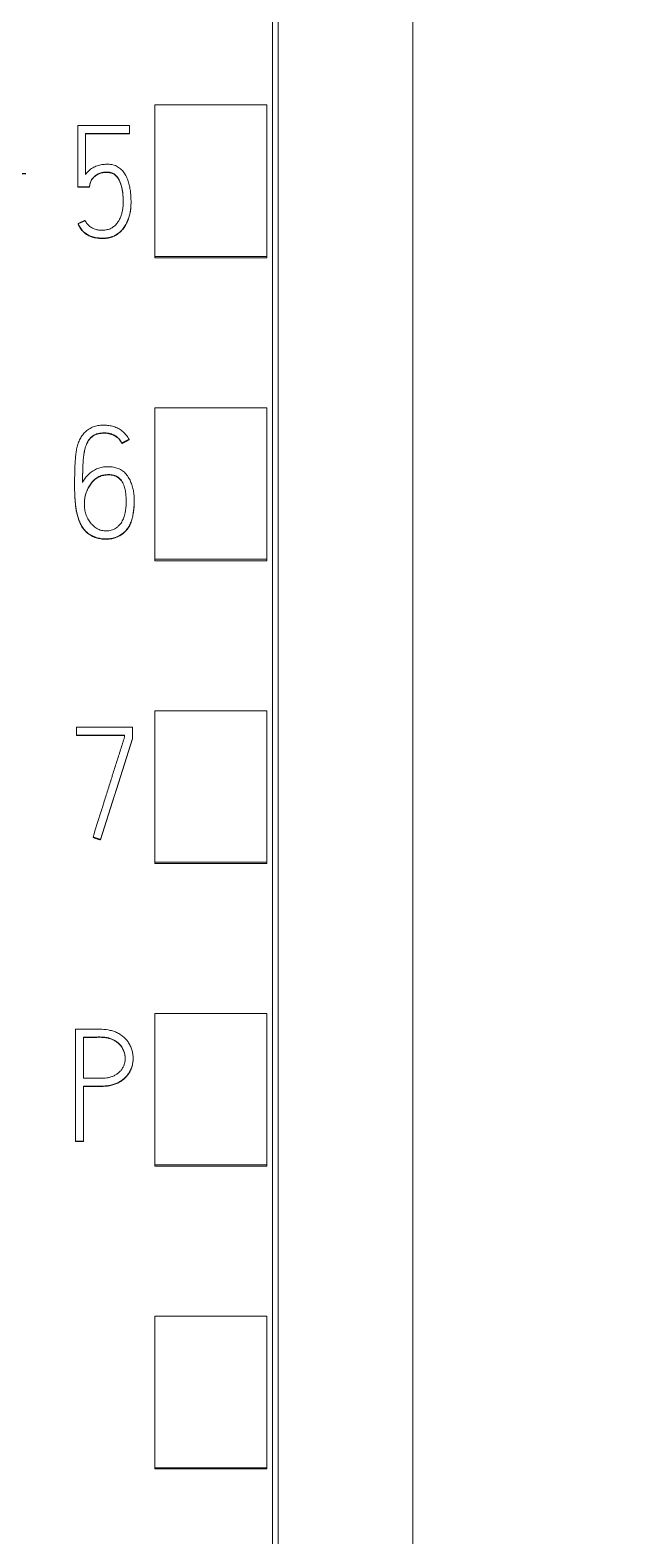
# Model space of a CAD drawing. Header units: millimetres. Extents: x 1359 to 3577, y 1333 to 3557.
# Drawn here: x 2801.45 to 2811.97, y 3261.64 to 3288.5 of the extents above; entities that cross this region are included whole.
import ezdxf

# ---------------------------------------------------------------- set-up
doc = ezdxf.new("R2010")
doc.units = ezdxf.units.MM
doc.set_wipeout_variables(frame=1)
doc.layers.add('! NO PLOT !', color=7, linetype='Continuous', true_color=0xff75dd, plot=False)
doc.layers.add('000-PI-Oprema', color=30, linetype='Continuous', lineweight=5)
doc.layers.add('002-PI-Kabelska kanalica', color=150, linetype='Continuous')

# ---------------------------------------------------------------- blocks, each defined once
blk = doc.blocks.new('S7-1500 DQ HF - 6ES7522-1BL01-0AB0')
blk.add_wipeout([(0, 147), (34.8, 147), (34.8, 0), (0, 0)])
at = {"layer": '000-PI-Oprema', "color": 0, "linetype": 'ByBlock', "lineweight": 0}
for p, q in [((4.4, 132.4), (4.4, 23.585)), ((2.3, 101.375), (2.3, 104.078)), ((4.3, 104.078), (2.3, 104.078)), ((4.3, 101.375), (4.3, 104.078)), ((0.924, 103.71), (0.924, 102.615)), ((1.848, 103.71), (0.924, 103.71)), ((1.848, 103.571), (1.848, 103.71)), ((1.063, 102.836), (1.063, 103.571)), ((1.063, 103.571), (1.848, 103.571)), ((1.848, 103.565), (1.063, 103.565)), ((1.848, 103.571), (1.848, 103.565)), ((0.924, 102.615), (0.924, 102.609)), ((0.924, 102.615), (1.135, 102.615)), ((1.135, 102.609), (0.924, 102.609)), ((1.135, 102.615), (1.135, 102.609)), ((1.876, 102.351), (1.876, 102.357)), ((0.93, 101.96), (0.93, 101.954)), ((2.3, 101.349), (2.3, 101.375)), ((4.3, 101.375), (2.3, 101.375)), ((4.3, 101.349), (2.3, 101.349)), ((4.3, 101.349), (4.3, 101.375)), ((2.3, 95.974), (2.3, 98.676)), ((4.3, 98.676), (2.3, 98.676)), ((4.3, 95.974), (4.3, 98.676)), ((1.713, 98.046), (1.713, 98.04)), ((1.841, 98.113), (1.841, 98.107)), ((0.87, 97.309), (0.87, 97.302)), ((1.933, 97.01), (1.933, 97.016)), ((4.3, 95.974), (2.3, 95.974)), ((2.3, 95.949), (2.3, 95.974)), ((4.3, 95.949), (2.3, 95.949)), ((4.3, 95.949), (4.3, 95.974)), ((2.3, 90.572), (2.3, 93.274)), ((4.3, 93.274), (2.3, 93.274)), ((4.3, 90.572), (4.3, 93.274)), ((0.901, 92.839), (0.901, 92.98)), ((0.901, 92.98), (1.899, 92.98)), ((1.899, 92.98), (1.899, 92.779)), ((1.761, 92.839), (0.901, 92.839)), ((0.901, 92.839), (0.901, 92.833)), ((0.901, 92.833), (1.761, 92.833)), ((1.761, 92.801), (1.761, 92.839)), ((1.899, 92.779), (1.899, 92.772)), ((1.198, 91.019), (1.198, 91.013)), ((1.331, 90.975), (1.331, 90.969)), ((4.3, 90.572), (2.3, 90.572)), ((2.3, 90.549), (2.3, 90.572)), ((4.3, 90.549), (2.3, 90.549)), ((4.3, 90.549), (4.3, 90.572)), ((2.3, 85.17), (2.3, 87.872)), ((4.3, 87.872), (2.3, 87.872)), ((4.3, 85.17), (4.3, 87.872)), ((0.887, 87.592), (0.887, 85.597)), ((1.028, 86.718), (1.028, 87.451)), ((1.913, 87.066), (1.913, 87.072)), ((1.028, 85.597), (1.028, 86.577)), ((0.887, 85.597), (0.887, 85.591)), ((0.887, 85.597), (1.028, 85.597)), ((1.028, 85.591), (0.887, 85.591)), ((1.028, 85.597), (1.028, 85.591)), ((4.3, 85.17), (2.3, 85.17)), ((2.3, 85.149), (2.3, 85.17)), ((4.3, 85.149), (2.3, 85.149)), ((4.3, 85.149), (4.3, 85.17)), ((2.3, 79.769), (2.3, 82.471)), ((4.3, 82.471), (2.3, 82.471)), ((4.3, 79.769), (4.3, 82.471)), ((4.3, 79.769), (2.3, 79.769)), ((2.3, 79.75), (2.3, 79.769)), ((4.3, 79.75), (2.3, 79.75)), ((4.3, 79.75), (4.3, 79.769))]:
    blk.add_line(p, q, dxfattribs=at)
at = {"layer": '000-PI-Oprema', "color": 7, "linetype": 'Continuous', "lineweight": 13}
for centre, major_axis, ratio, start_param, end_param in [((-3.089, 15.101), (313.738, 999.409), 0.017713, 1.498557, 1.500366), ((-3.018, 16.231), (311.41, 991.927), 0.017584, 1.499077, 1.5009)]:
    blk.add_ellipse(centre, major_axis=major_axis, ratio=ratio, start_param=start_param, end_param=end_param, dxfattribs=at)
at = {"layer": '000-PI-Oprema', "color": 0, "linetype": 'ByBlock', "lineweight": 0}
for points, knots in [([(4.5, 132.586), (4.5, 129.542), (4.5, 119.972), (4.5, 105.802), (4.5, 91.235), (4.5, 77.025), (4.5, 62.731), (4.5, 47.245), (4.5, 34.605), (4.5, 26.64), (4.5, 23.299)], [0, 0, 0, 0, 0.083934, 0.263736, 0.389889, 0.484142, 0.653794, 0.78188, 0.908517, 1, 1, 1, 1]), ([(6.9, 129.52), (6.9, 127.497), (6.9, 118.948), (6.9, 105.802), (6.9, 91.235), (6.9, 77.025), (6.9, 62.731), (6.9, 47.245), (6.9, 34.486), (6.9, 25.605), (6.9, 21.348), (6.9, 20.55)], [0, 0, 0, 0, 0.055935, 0.236292, 0.362833, 0.457376, 0.627551, 0.756032, 0.883059, 0.978086, 1, 1, 1, 1]), ([(0.93, 101.96), (0.942, 101.933), (0.956, 101.908), (0.98, 101.872), (0.988, 101.861), (1.007, 101.838), (1.018, 101.828), (1.039, 101.808), (1.05, 101.799), (1.074, 101.782), (1.085, 101.774), (1.11, 101.759), (1.123, 101.752), (1.15, 101.74), (1.163, 101.735), (1.191, 101.725), (1.205, 101.721), (1.233, 101.714), (1.248, 101.712), (1.277, 101.708), (1.291, 101.707), (1.313, 101.705), (1.32, 101.705), (1.335, 101.704), (1.342, 101.704), (1.364, 101.703), (1.379, 101.703), (1.408, 101.703), (1.423, 101.704), (1.452, 101.708), (1.466, 101.71), (1.495, 101.716), (1.51, 101.72), (1.551, 101.734), (1.578, 101.745), (1.617, 101.767), (1.629, 101.775), (1.653, 101.792), (1.664, 101.801), (1.686, 101.821), (1.697, 101.831), (1.717, 101.852), (1.727, 101.864), (1.753, 101.899), (1.769, 101.923), (1.79, 101.961), (1.797, 101.974), (1.809, 102.001), (1.815, 102.014), (1.831, 102.055), (1.84, 102.083), (1.855, 102.139), (1.861, 102.168), (1.867, 102.211), (1.869, 102.225), (1.872, 102.254), (1.873, 102.269), (1.876, 102.313), (1.876, 102.342), (1.875, 102.4), (1.873, 102.458), (1.868, 102.516), (1.86, 102.574), (1.855, 102.602), (1.846, 102.645), (1.842, 102.66), (1.835, 102.688), (1.83, 102.702), (1.817, 102.744), (1.806, 102.771), (1.786, 102.811), (1.779, 102.824), (1.765, 102.849), (1.757, 102.861), (1.731, 102.896), (1.712, 102.918), (1.667, 102.957), (1.643, 102.974), (1.603, 102.993), (1.589, 102.999), (1.561, 103.008), (1.547, 103.012), (1.518, 103.017), (1.503, 103.019), (1.474, 103.021), (1.459, 103.021), (1.429, 103.021), (1.415, 103.02), (1.386, 103.018), (1.371, 103.016), (1.342, 103.012), (1.328, 103.009), (1.299, 103.002), (1.285, 102.998), (1.257, 102.988), (1.243, 102.982), (1.217, 102.97), (1.204, 102.963), (1.179, 102.948), (1.166, 102.939), (1.143, 102.922), (1.132, 102.912), (1.11, 102.892), (1.1, 102.882), (1.081, 102.86), (1.071, 102.848), (1.063, 102.836)], [0, 0, 0, 0, 0.03125, 0.03125, 0.046875, 0.046875, 0.0625, 0.0625, 0.078125, 0.078125, 0.09375, 0.09375, 0.109375, 0.109375, 0.125, 0.125, 0.140625, 0.140625, 0.15625, 0.15625, 0.171875, 0.171875, 0.179688, 0.179688, 0.1875, 0.1875, 0.203125, 0.203125, 0.21875, 0.21875, 0.234375, 0.234375, 0.25, 0.25, 0.28125, 0.28125, 0.296875, 0.296875, 0.3125, 0.3125, 0.328125, 0.328125, 0.34375, 0.34375, 0.375, 0.375, 0.390625, 0.390625, 0.40625, 0.40625, 0.4375, 0.4375, 0.46875, 0.46875, 0.484375, 0.484375, 0.5, 0.5, 0.53125, 0.53125, 0.5625, 0.59375, 0.59375, 0.625, 0.625, 0.640625, 0.640625, 0.65625, 0.65625, 0.6875, 0.6875, 0.703125, 0.703125, 0.71875, 0.71875, 0.75, 0.75, 0.78125, 0.78125, 0.796875, 0.796875, 0.8125, 0.8125, 0.828125, 0.828125, 0.84375, 0.84375, 0.859375, 0.859375, 0.875, 0.875, 0.890625, 0.890625, 0.90625, 0.90625, 0.921875, 0.921875, 0.9375, 0.9375, 0.953125, 0.953125, 0.96875, 0.96875, 0.984375, 0.984375, 1, 1, 1, 1]), ([(1.135, 102.615), (1.136, 102.638), (1.139, 102.661), (1.148, 102.694), (1.152, 102.705), (1.161, 102.726), (1.166, 102.737), (1.178, 102.756), (1.185, 102.765), (1.2, 102.783), (1.208, 102.791), (1.225, 102.807), (1.234, 102.814), (1.253, 102.828), (1.263, 102.834), (1.283, 102.845), (1.293, 102.85), (1.314, 102.859), (1.325, 102.863), (1.359, 102.873), (1.381, 102.877), (1.416, 102.88), (1.428, 102.881), (1.451, 102.88), (1.462, 102.88), (1.485, 102.878), (1.497, 102.876), (1.514, 102.872), (1.519, 102.871), (1.53, 102.868), (1.536, 102.866), (1.552, 102.86), (1.563, 102.855), (1.582, 102.843), (1.592, 102.836), (1.609, 102.821), (1.617, 102.812), (1.632, 102.794), (1.638, 102.785), (1.657, 102.755), (1.667, 102.735), (1.685, 102.692), (1.693, 102.67), (1.712, 102.604), (1.721, 102.56), (1.73, 102.492), (1.732, 102.469), (1.735, 102.423), (1.736, 102.4), (1.737, 102.331), (1.735, 102.286), (1.726, 102.218), (1.723, 102.195), (1.715, 102.162), (1.712, 102.15), (1.706, 102.128), (1.703, 102.117), (1.692, 102.084), (1.683, 102.063), (1.667, 102.032), (1.662, 102.022), (1.65, 102.002), (1.644, 101.992), (1.623, 101.964), (1.609, 101.946), (1.584, 101.922), (1.575, 101.915), (1.557, 101.9), (1.547, 101.893), (1.528, 101.881), (1.517, 101.876), (1.496, 101.866), (1.486, 101.862), (1.452, 101.852), (1.429, 101.848), (1.395, 101.845), (1.383, 101.844), (1.36, 101.843), (1.348, 101.843), (1.313, 101.845), (1.29, 101.847), (1.257, 101.854), (1.245, 101.857), (1.223, 101.864), (1.212, 101.868), (1.18, 101.883), (1.161, 101.895), (1.133, 101.916), (1.124, 101.924), (1.108, 101.94), (1.092, 101.958), (1.08, 101.977), (1.068, 101.997), (1.062, 102.007), (1.057, 102.018)], [0, 0, 0, 0, 0.03125, 0.03125, 0.046875, 0.046875, 0.0625, 0.0625, 0.078125, 0.078125, 0.09375, 0.09375, 0.109375, 0.109375, 0.125, 0.125, 0.140625, 0.140625, 0.15625, 0.15625, 0.1875, 0.1875, 0.203125, 0.203125, 0.21875, 0.21875, 0.234375, 0.234375, 0.242187, 0.242187, 0.25, 0.25, 0.265625, 0.265625, 0.28125, 0.28125, 0.296875, 0.296875, 0.3125, 0.3125, 0.34375, 0.34375, 0.375, 0.375, 0.4375, 0.4375, 0.46875, 0.46875, 0.5, 0.5, 0.5625, 0.5625, 0.59375, 0.59375, 0.609375, 0.609375, 0.625, 0.625, 0.65625, 0.65625, 0.671875, 0.671875, 0.6875, 0.6875, 0.71875, 0.71875, 0.734375, 0.734375, 0.75, 0.75, 0.765625, 0.765625, 0.78125, 0.78125, 0.8125, 0.8125, 0.828125, 0.828125, 0.84375, 0.84375, 0.875, 0.875, 0.890625, 0.890625, 0.90625, 0.90625, 0.9375, 0.9375, 0.953125, 0.953125, 0.96875, 0.984375, 0.984375, 1, 1, 1, 1]), ([(1.736, 102.352), (1.736, 102.358), (1.736, 102.364), (1.736, 102.393), (1.735, 102.416), (1.732, 102.461), (1.73, 102.484), (1.724, 102.529), (1.721, 102.552), (1.712, 102.597), (1.706, 102.62), (1.696, 102.653), (1.692, 102.664), (1.685, 102.685), (1.681, 102.696), (1.667, 102.728), (1.657, 102.749), (1.639, 102.778), (1.632, 102.787), (1.617, 102.805), (1.609, 102.814), (1.592, 102.829), (1.583, 102.836), (1.563, 102.849), (1.553, 102.854), (1.531, 102.862), (1.52, 102.865), (1.497, 102.87), (1.486, 102.871), (1.463, 102.874), (1.451, 102.874), (1.428, 102.874), (1.417, 102.874), (1.393, 102.872), (1.382, 102.871), (1.359, 102.866), (1.337, 102.861), (1.315, 102.853), (1.294, 102.844), (1.283, 102.839), (1.253, 102.822), (1.234, 102.809), (1.209, 102.786), (1.201, 102.777), (1.186, 102.76), (1.179, 102.75), (1.166, 102.731), (1.161, 102.721), (1.152, 102.7), (1.148, 102.689), (1.142, 102.666), (1.14, 102.655), (1.137, 102.632), (1.136, 102.62), (1.135, 102.609)], [0, 0, 0, 0, 0.015899, 0.015899, 0.077406, 0.077406, 0.138912, 0.138912, 0.200418, 0.200418, 0.261925, 0.261925, 0.292678, 0.292678, 0.323431, 0.323431, 0.384937, 0.384937, 0.41569, 0.41569, 0.446443, 0.446443, 0.477197, 0.477197, 0.50795, 0.50795, 0.538703, 0.538703, 0.569456, 0.569456, 0.600209, 0.600209, 0.630962, 0.630962, 0.661715, 0.661715, 0.692469, 0.723222, 0.723222, 0.753975, 0.753975, 0.815481, 0.815481, 0.846234, 0.846234, 0.876987, 0.876987, 0.907741, 0.907741, 0.938494, 0.938494, 0.969247, 0.969247, 1, 1, 1, 1]), ([(1.876, 102.351), (1.876, 102.329), (1.875, 102.308), (1.873, 102.258), (1.871, 102.229), (1.865, 102.186), (1.862, 102.171), (1.857, 102.142), (1.853, 102.128), (1.843, 102.085), (1.834, 102.058), (1.813, 102.003), (1.801, 101.976), (1.774, 101.924), (1.758, 101.899), (1.732, 101.864), (1.723, 101.853), (1.703, 101.831), (1.693, 101.821), (1.66, 101.791), (1.637, 101.773), (1.599, 101.751), (1.586, 101.744), (1.559, 101.732), (1.545, 101.726), (1.504, 101.712), (1.475, 101.705), (1.431, 101.699), (1.417, 101.698), (1.387, 101.696), (1.372, 101.696), (1.343, 101.697), (1.329, 101.698), (1.299, 101.7), (1.285, 101.701), (1.255, 101.704), (1.241, 101.707), (1.212, 101.713), (1.198, 101.717), (1.17, 101.726), (1.156, 101.731), (1.129, 101.743), (1.116, 101.75), (1.09, 101.765), (1.078, 101.773), (1.054, 101.79), (1.042, 101.799), (1.02, 101.819), (1.01, 101.829), (0.991, 101.852), (0.982, 101.863), (0.956, 101.9), (0.942, 101.927), (0.93, 101.954)], [0, 0, 0, 0, 0.044434, 0.044434, 0.104157, 0.104157, 0.134018, 0.134018, 0.16388, 0.16388, 0.223602, 0.223602, 0.283325, 0.283325, 0.343048, 0.343048, 0.37291, 0.37291, 0.402771, 0.402771, 0.462494, 0.462494, 0.492355, 0.492355, 0.522217, 0.522217, 0.58194, 0.58194, 0.611801, 0.611801, 0.641663, 0.641663, 0.671524, 0.671524, 0.701386, 0.701386, 0.731247, 0.731247, 0.761108, 0.761108, 0.79097, 0.79097, 0.820831, 0.820831, 0.850693, 0.850693, 0.880554, 0.880554, 0.910416, 0.910416, 0.940277, 0.940277, 1, 1, 1, 1]), ([(1.841, 98.113), (1.827, 98.138), (1.811, 98.162), (1.784, 98.196), (1.775, 98.207), (1.755, 98.228), (1.745, 98.238), (1.712, 98.267), (1.689, 98.284), (1.652, 98.306), (1.639, 98.313), (1.612, 98.325), (1.599, 98.33), (1.558, 98.344), (1.53, 98.351), (1.488, 98.359), (1.473, 98.361), (1.444, 98.365), (1.43, 98.366), (1.387, 98.368), (1.358, 98.368), (1.315, 98.364), (1.301, 98.362), (1.272, 98.358), (1.258, 98.355), (1.216, 98.343), (1.189, 98.333), (1.15, 98.313), (1.138, 98.306), (1.113, 98.29), (1.101, 98.282), (1.067, 98.255), (1.047, 98.235), (1.018, 98.202), (1.009, 98.19), (0.992, 98.167), (0.985, 98.155), (0.963, 98.117), (0.951, 98.091), (0.93, 98.037), (0.922, 98.009), (0.908, 97.954), (0.903, 97.926), (0.894, 97.869), (0.89, 97.841), (0.881, 97.756), (0.877, 97.698), (0.873, 97.584), (0.872, 97.526), (0.869, 97.354), (0.868, 97.24), (0.874, 97.097), (0.876, 97.068), (0.879, 97.011), (0.882, 96.983), (0.891, 96.897), (0.9, 96.841), (0.917, 96.77), (0.92, 96.756), (0.928, 96.729), (0.933, 96.715), (0.947, 96.674), (0.957, 96.647), (0.975, 96.608), (0.982, 96.595), (0.996, 96.569), (1.003, 96.557), (1.027, 96.52), (1.045, 96.498), (1.075, 96.467), (1.086, 96.457), (1.108, 96.438), (1.12, 96.43), (1.156, 96.406), (1.182, 96.392), (1.222, 96.375), (1.236, 96.37), (1.264, 96.361), (1.278, 96.357), (1.32, 96.347), (1.348, 96.342), (1.391, 96.338), (1.406, 96.337), (1.435, 96.337), (1.45, 96.337), (1.493, 96.34), (1.521, 96.345), (1.563, 96.355), (1.577, 96.359), (1.605, 96.369), (1.619, 96.374), (1.658, 96.392), (1.684, 96.406), (1.719, 96.43), (1.731, 96.439), (1.754, 96.457), (1.764, 96.467), (1.795, 96.498), (1.813, 96.52), (1.837, 96.557), (1.844, 96.569), (1.857, 96.595), (1.863, 96.609), (1.88, 96.649), (1.889, 96.676), (1.9, 96.718), (1.903, 96.732), (1.909, 96.76), (1.911, 96.775), (1.918, 96.818), (1.922, 96.846), (1.931, 96.932), (1.934, 96.989), (1.932, 97.075), (1.93, 97.104), (1.923, 97.161), (1.919, 97.19), (1.906, 97.247), (1.899, 97.275), (1.881, 97.331), (1.87, 97.358), (1.845, 97.411), (1.831, 97.436), (1.798, 97.484), (1.779, 97.506), (1.747, 97.536), (1.735, 97.545), (1.711, 97.562), (1.699, 97.57), (1.673, 97.583), (1.66, 97.589), (1.632, 97.6), (1.618, 97.604), (1.576, 97.616), (1.547, 97.621), (1.503, 97.625), (1.488, 97.626), (1.459, 97.626), (1.444, 97.626), (1.401, 97.624), (1.372, 97.62), (1.329, 97.61), (1.314, 97.606), (1.287, 97.597), (1.273, 97.591), (1.234, 97.573), (1.208, 97.559), (1.172, 97.534), (1.16, 97.525), (1.137, 97.507), (1.127, 97.497), (1.095, 97.467), (1.076, 97.445), (1.041, 97.398), (1.025, 97.373), (1.012, 97.347)], [0, 0, 0, 0, 0.015625, 0.015625, 0.023437, 0.023437, 0.03125, 0.03125, 0.046875, 0.046875, 0.054687, 0.054687, 0.0625, 0.0625, 0.078125, 0.078125, 0.085937, 0.085937, 0.09375, 0.09375, 0.109375, 0.109375, 0.117187, 0.117187, 0.125, 0.125, 0.140625, 0.140625, 0.148437, 0.148437, 0.15625, 0.15625, 0.171875, 0.171875, 0.179687, 0.179687, 0.1875, 0.1875, 0.203125, 0.203125, 0.21875, 0.21875, 0.234375, 0.234375, 0.25, 0.25, 0.28125, 0.28125, 0.3125, 0.3125, 0.375, 0.375, 0.390625, 0.390625, 0.40625, 0.40625, 0.4375, 0.4375, 0.445313, 0.445313, 0.453125, 0.453125, 0.46875, 0.46875, 0.476563, 0.476563, 0.484375, 0.484375, 0.5, 0.5, 0.507813, 0.507813, 0.515625, 0.515625, 0.53125, 0.53125, 0.539063, 0.539063, 0.546875, 0.546875, 0.5625, 0.5625, 0.570313, 0.570313, 0.578125, 0.578125, 0.59375, 0.59375, 0.601563, 0.601563, 0.609375, 0.609375, 0.625, 0.625, 0.632813, 0.632813, 0.640625, 0.640625, 0.65625, 0.65625, 0.664063, 0.664063, 0.671875, 0.671875, 0.6875, 0.6875, 0.695313, 0.695313, 0.703125, 0.703125, 0.71875, 0.71875, 0.75, 0.75, 0.765625, 0.765625, 0.78125, 0.78125, 0.796875, 0.796875, 0.8125, 0.8125, 0.828125, 0.828125, 0.84375, 0.84375, 0.851563, 0.851563, 0.859375, 0.859375, 0.867188, 0.867188, 0.875, 0.875, 0.890625, 0.890625, 0.898438, 0.898438, 0.90625, 0.90625, 0.921875, 0.921875, 0.929688, 0.929688, 0.9375, 0.9375, 0.953125, 0.953125, 0.960938, 0.960938, 0.96875, 0.96875, 0.984375, 0.984375, 1, 1, 1, 1]), ([(1.012, 97.347), (1.012, 97.408), (1.012, 97.469), (1.014, 97.56), (1.015, 97.59), (1.018, 97.651), (1.019, 97.681), (1.023, 97.742), (1.025, 97.772), (1.032, 97.833), (1.037, 97.863), (1.045, 97.908), (1.049, 97.923), (1.056, 97.952), (1.06, 97.967), (1.075, 98.012), (1.086, 98.04), (1.104, 98.074), (1.108, 98.081), (1.116, 98.094), (1.121, 98.1), (1.134, 98.119), (1.144, 98.131), (1.16, 98.148), (1.166, 98.153), (1.177, 98.164), (1.184, 98.168), (1.203, 98.182), (1.216, 98.19), (1.237, 98.2), (1.244, 98.203), (1.258, 98.209), (1.266, 98.211), (1.288, 98.218), (1.303, 98.221), (1.334, 98.226), (1.349, 98.227), (1.38, 98.229), (1.396, 98.229), (1.427, 98.228), (1.442, 98.227), (1.473, 98.223), (1.495, 98.218), (1.517, 98.212), (1.532, 98.207), (1.54, 98.204), (1.561, 98.195), (1.575, 98.188), (1.602, 98.173), (1.615, 98.164), (1.633, 98.15), (1.639, 98.144), (1.65, 98.134), (1.656, 98.128), (1.672, 98.111), (1.681, 98.099), (1.699, 98.074), (1.707, 98.06), (1.713, 98.046)], [0, 0, 0, 0, 0.125, 0.125, 0.1875, 0.1875, 0.25, 0.25, 0.3125, 0.3125, 0.375, 0.375, 0.40625, 0.40625, 0.4375, 0.4375, 0.5, 0.5, 0.515625, 0.515625, 0.53125, 0.53125, 0.5625, 0.5625, 0.578125, 0.578125, 0.59375, 0.59375, 0.625, 0.625, 0.640625, 0.640625, 0.65625, 0.65625, 0.6875, 0.6875, 0.71875, 0.71875, 0.75, 0.75, 0.78125, 0.78125, 0.8125, 0.828125, 0.828125, 0.84375, 0.84375, 0.875, 0.875, 0.90625, 0.90625, 0.921875, 0.921875, 0.9375, 0.9375, 0.96875, 0.96875, 1, 1, 1, 1]), ([(1.713, 98.04), (1.7, 98.068), (1.682, 98.093), (1.656, 98.122), (1.651, 98.127), (1.639, 98.138), (1.634, 98.143), (1.615, 98.157), (1.603, 98.166), (1.576, 98.181), (1.562, 98.188), (1.534, 98.2), (1.519, 98.205), (1.489, 98.213), (1.474, 98.216), (1.443, 98.221), (1.428, 98.222), (1.382, 98.223), (1.351, 98.222), (1.306, 98.215), (1.29, 98.212), (1.261, 98.203), (1.246, 98.198), (1.218, 98.185), (1.205, 98.177), (1.179, 98.159), (1.168, 98.149), (1.146, 98.127), (1.136, 98.116), (1.118, 98.091), (1.11, 98.078), (1.095, 98.051), (1.088, 98.037), (1.076, 98.009), (1.071, 97.994), (1.057, 97.95), (1.049, 97.921), (1.037, 97.861), (1.033, 97.831), (1.025, 97.77), (1.023, 97.739), (1.019, 97.678), (1.018, 97.647), (1.015, 97.586), (1.015, 97.555), (1.012, 97.463), (1.012, 97.402), (1.012, 97.341)], [0, 0, 0, 0, 0.0625, 0.0625, 0.078125, 0.078125, 0.09375, 0.09375, 0.125, 0.125, 0.15625, 0.15625, 0.1875, 0.1875, 0.21875, 0.21875, 0.25, 0.25, 0.3125, 0.3125, 0.34375, 0.34375, 0.375, 0.375, 0.40625, 0.40625, 0.4375, 0.4375, 0.46875, 0.46875, 0.5, 0.5, 0.53125, 0.53125, 0.5625, 0.5625, 0.625, 0.625, 0.6875, 0.6875, 0.75, 0.75, 0.8125, 0.8125, 0.875, 0.875, 1, 1, 1, 1]), ([(1.933, 97.01), (1.933, 96.964), (1.93, 96.918), (1.923, 96.844), (1.919, 96.815), (1.912, 96.772), (1.909, 96.758), (1.904, 96.73), (1.9, 96.716), (1.89, 96.673), (1.881, 96.646), (1.865, 96.605), (1.859, 96.592), (1.846, 96.566), (1.838, 96.553), (1.815, 96.517), (1.797, 96.494), (1.767, 96.463), (1.756, 96.454), (1.734, 96.435), (1.722, 96.426), (1.686, 96.401), (1.661, 96.387), (1.621, 96.369), (1.608, 96.363), (1.58, 96.354), (1.566, 96.35), (1.524, 96.339), (1.496, 96.335), (1.452, 96.331), (1.437, 96.331), (1.408, 96.331), (1.394, 96.332), (1.35, 96.336), (1.322, 96.34), (1.279, 96.351), (1.265, 96.355), (1.238, 96.363), (1.224, 96.368), (1.184, 96.385), (1.159, 96.398), (1.128, 96.418), (1.122, 96.422), (1.111, 96.431), (1.105, 96.435), (1.088, 96.449), (1.077, 96.459), (1.047, 96.49), (1.029, 96.512), (1.005, 96.548), (0.997, 96.561), (0.983, 96.586), (0.976, 96.599), (0.958, 96.638), (0.948, 96.665), (0.929, 96.719), (0.921, 96.747), (0.907, 96.804), (0.901, 96.832), (0.892, 96.889), (0.884, 96.946), (0.88, 97.003), (0.876, 97.06), (0.874, 97.089), (0.87, 97.179), (0.87, 97.241), (0.87, 97.302)], [0, 0, 0, 0, 0.061961, 0.061961, 0.100808, 0.100808, 0.120232, 0.120232, 0.139655, 0.139655, 0.178502, 0.178502, 0.197926, 0.197926, 0.217349, 0.217349, 0.256196, 0.256196, 0.27562, 0.27562, 0.295043, 0.295043, 0.33389, 0.33389, 0.353314, 0.353314, 0.372737, 0.372737, 0.411584, 0.411584, 0.431008, 0.431008, 0.450431, 0.450431, 0.489278, 0.489278, 0.508702, 0.508702, 0.528125, 0.528125, 0.566972, 0.566972, 0.576684, 0.576684, 0.586396, 0.586396, 0.605819, 0.605819, 0.644666, 0.644666, 0.66409, 0.66409, 0.683513, 0.683513, 0.72236, 0.72236, 0.761207, 0.761207, 0.800054, 0.800054, 0.838901, 0.877748, 0.877748, 0.916595, 0.916595, 1, 1, 1, 1]), ([(1.285, 97.441), (1.31, 97.455), (1.338, 97.466), (1.38, 97.476), (1.395, 97.479), (1.424, 97.483), (1.454, 97.485), (1.483, 97.485), (1.512, 97.483), (1.527, 97.482), (1.556, 97.477), (1.57, 97.473), (1.598, 97.464), (1.612, 97.458), (1.638, 97.444), (1.65, 97.436), (1.672, 97.416), (1.682, 97.406), (1.701, 97.383), (1.709, 97.371), (1.724, 97.346), (1.731, 97.332), (1.749, 97.292), (1.758, 97.265), (1.769, 97.222), (1.772, 97.208), (1.777, 97.179), (1.779, 97.165), (1.784, 97.121), (1.786, 97.092), (1.788, 97.034), (1.789, 97.005), (1.787, 96.918), (1.782, 96.861), (1.764, 96.774), (1.757, 96.746), (1.742, 96.704), (1.736, 96.691), (1.724, 96.664), (1.717, 96.651), (1.694, 96.614), (1.675, 96.591), (1.649, 96.566), (1.644, 96.561), (1.632, 96.551), (1.627, 96.547), (1.609, 96.533), (1.597, 96.526), (1.571, 96.511), (1.558, 96.505), (1.53, 96.495), (1.502, 96.486), (1.473, 96.482), (1.444, 96.479), (1.429, 96.479), (1.399, 96.48), (1.385, 96.482), (1.356, 96.488), (1.342, 96.491), (1.3, 96.506), (1.274, 96.519), (1.237, 96.544), (1.225, 96.553), (1.203, 96.572), (1.182, 96.592), (1.162, 96.614), (1.144, 96.637), (1.135, 96.649), (1.111, 96.685), (1.097, 96.711), (1.08, 96.752), (1.075, 96.765), (1.066, 96.793), (1.062, 96.807), (1.052, 96.85), (1.048, 96.879), (1.044, 96.922), (1.044, 96.937), (1.043, 96.966), (1.043, 96.981), (1.046, 97.025), (1.049, 97.054), (1.06, 97.111), (1.067, 97.139), (1.082, 97.18), (1.087, 97.194), (1.098, 97.221), (1.105, 97.234), (1.125, 97.273), (1.14, 97.298), (1.165, 97.333), (1.174, 97.344), (1.194, 97.367), (1.204, 97.378), (1.236, 97.408), (1.259, 97.426), (1.285, 97.441)], [0, 0, 0, 0, 0.03125, 0.03125, 0.046875, 0.046875, 0.0625, 0.078125, 0.078125, 0.09375, 0.09375, 0.109375, 0.109375, 0.125, 0.125, 0.140625, 0.140625, 0.15625, 0.15625, 0.171875, 0.171875, 0.1875, 0.1875, 0.21875, 0.21875, 0.234375, 0.234375, 0.25, 0.25, 0.28125, 0.28125, 0.3125, 0.3125, 0.375, 0.375, 0.40625, 0.40625, 0.421875, 0.421875, 0.4375, 0.4375, 0.46875, 0.46875, 0.476563, 0.476563, 0.484375, 0.484375, 0.5, 0.5, 0.515625, 0.515625, 0.53125, 0.546875, 0.546875, 0.5625, 0.5625, 0.578125, 0.578125, 0.59375, 0.59375, 0.625, 0.625, 0.640625, 0.640625, 0.65625, 0.671875, 0.671875, 0.6875, 0.6875, 0.71875, 0.71875, 0.734375, 0.734375, 0.75, 0.75, 0.78125, 0.78125, 0.796875, 0.796875, 0.8125, 0.8125, 0.84375, 0.84375, 0.875, 0.875, 0.890625, 0.890625, 0.90625, 0.90625, 0.9375, 0.9375, 0.953125, 0.953125, 0.96875, 0.96875, 1, 1, 1, 1]), ([(1.285, 97.434), (1.259, 97.42), (1.236, 97.402), (1.204, 97.372), (1.194, 97.361), (1.175, 97.339), (1.166, 97.327), (1.14, 97.292), (1.125, 97.267), (1.105, 97.228), (1.098, 97.215), (1.087, 97.188), (1.082, 97.174), (1.067, 97.133), (1.06, 97.104), (1.052, 97.062), (1.05, 97.047), (1.046, 97.018), (1.045, 97.004), (1.044, 96.978), (1.043, 96.968), (1.043, 96.957)], [0, 0, 0, 0, 0.157122, 0.157122, 0.235682, 0.235682, 0.314243, 0.314243, 0.471365, 0.471365, 0.549925, 0.549925, 0.628486, 0.628486, 0.785608, 0.785608, 0.864168, 0.864168, 0.942729, 0.942729, 1, 1, 1, 1]), ([(1.705, 97.369), (1.701, 97.376), (1.696, 97.383), (1.681, 97.401), (1.671, 97.411), (1.654, 97.425), (1.648, 97.43), (1.636, 97.438), (1.63, 97.442), (1.611, 97.453), (1.597, 97.458), (1.569, 97.467), (1.555, 97.471), (1.526, 97.476), (1.512, 97.477), (1.483, 97.479), (1.468, 97.479), (1.424, 97.477), (1.395, 97.474), (1.352, 97.463), (1.338, 97.459), (1.318, 97.451), (1.311, 97.448), (1.298, 97.441), (1.291, 97.438), (1.285, 97.434)], [0, 0, 0, 0, 0.053747, 0.053747, 0.148372, 0.148372, 0.195685, 0.195685, 0.242998, 0.242998, 0.337623, 0.337623, 0.432248, 0.432248, 0.526874, 0.526874, 0.621499, 0.621499, 0.810749, 0.810749, 0.905375, 0.905375, 0.952687, 0.952687, 1, 1, 1, 1]), ([(1.198, 91.019), (1.244, 91.168), (1.291, 91.316), (1.361, 91.539), (1.385, 91.613), (1.431, 91.762), (1.454, 91.836), (1.489, 91.948), (1.501, 91.985), (1.525, 92.059), (1.536, 92.096), (1.571, 92.207), (1.595, 92.282), (1.642, 92.43), (1.665, 92.504), (1.7, 92.616), (1.712, 92.653), (1.73, 92.708), (1.736, 92.727), (1.745, 92.755), (1.748, 92.764), (1.754, 92.782), (1.757, 92.792), (1.761, 92.801)], [0, 0, 0, 0, 0.25, 0.25, 0.375, 0.375, 0.5, 0.5, 0.5625, 0.5625, 0.625, 0.625, 0.75, 0.75, 0.875, 0.875, 0.9375, 0.9375, 0.96875, 0.96875, 0.984375, 0.984375, 1, 1, 1, 1]), ([(1.028, 86.577), (1.08, 86.577), (1.132, 86.577), (1.235, 86.576), (1.287, 86.575), (1.364, 86.577), (1.39, 86.578), (1.428, 86.582), (1.441, 86.583), (1.467, 86.586), (1.48, 86.588), (1.518, 86.595), (1.543, 86.601), (1.592, 86.617), (1.616, 86.627), (1.651, 86.644), (1.663, 86.65), (1.685, 86.663), (1.696, 86.67), (1.728, 86.692), (1.748, 86.709), (1.776, 86.735), (1.785, 86.745), (1.802, 86.764), (1.811, 86.774), (1.834, 86.804), (1.848, 86.826), (1.865, 86.86), (1.871, 86.872), (1.881, 86.896), (1.886, 86.908), (1.898, 86.945), (1.903, 86.97), (1.909, 87.008), (1.911, 87.021), (1.913, 87.047), (1.913, 87.06), (1.913, 87.099), (1.911, 87.125), (1.905, 87.163), (1.903, 87.175), (1.897, 87.201), (1.894, 87.213), (1.882, 87.25), (1.873, 87.274), (1.856, 87.309), (1.85, 87.32), (1.837, 87.343), (1.83, 87.354), (1.808, 87.386), (1.791, 87.406), (1.756, 87.443), (1.736, 87.46), (1.706, 87.484), (1.695, 87.491), (1.673, 87.506), (1.662, 87.512), (1.628, 87.531), (1.605, 87.541), (1.568, 87.555), (1.556, 87.559), (1.531, 87.566), (1.518, 87.569), (1.455, 87.583), (1.404, 87.589), (1.327, 87.593), (1.301, 87.594), (1.249, 87.594), (1.198, 87.594), (1.146, 87.593), (1.094, 87.592), (1.016, 87.592), (0.939, 87.592), (0.887, 87.592)], [0, 0, 0, 0, 0.0625, 0.0625, 0.125, 0.125, 0.15625, 0.15625, 0.171875, 0.171875, 0.1875, 0.1875, 0.21875, 0.21875, 0.25, 0.25, 0.265625, 0.265625, 0.28125, 0.28125, 0.3125, 0.3125, 0.328125, 0.328125, 0.34375, 0.34375, 0.375, 0.375, 0.390625, 0.390625, 0.40625, 0.40625, 0.4375, 0.4375, 0.453125, 0.453125, 0.46875, 0.46875, 0.5, 0.5, 0.515625, 0.515625, 0.53125, 0.53125, 0.5625, 0.5625, 0.578125, 0.578125, 0.59375, 0.59375, 0.625, 0.625, 0.65625, 0.65625, 0.671875, 0.671875, 0.6875, 0.6875, 0.71875, 0.71875, 0.734375, 0.734375, 0.75, 0.75, 0.8125, 0.8125, 0.84375, 0.84375, 0.875, 0.90625, 0.90625, 0.9375, 1, 1, 1, 1]), ([(1.028, 87.451), (1.067, 87.452), (1.106, 87.451), (1.164, 87.451), (1.183, 87.451), (1.222, 87.452), (1.241, 87.452), (1.299, 87.454), (1.338, 87.454), (1.396, 87.45), (1.415, 87.448), (1.454, 87.442), (1.473, 87.438), (1.501, 87.429), (1.511, 87.426), (1.53, 87.419), (1.539, 87.415), (1.566, 87.403), (1.583, 87.393), (1.608, 87.377), (1.617, 87.371), (1.633, 87.36), (1.64, 87.353), (1.663, 87.334), (1.676, 87.32), (1.695, 87.297), (1.701, 87.289), (1.713, 87.273), (1.718, 87.264), (1.733, 87.238), (1.741, 87.22), (1.752, 87.193), (1.755, 87.183), (1.76, 87.164), (1.762, 87.154), (1.768, 87.125), (1.771, 87.105), (1.772, 87.076), (1.772, 87.066), (1.771, 87.046), (1.77, 87.036), (1.766, 87.006), (1.762, 86.987), (1.753, 86.959), (1.75, 86.95), (1.742, 86.931), (1.738, 86.922), (1.724, 86.896), (1.713, 86.879), (1.695, 86.856), (1.688, 86.848), (1.675, 86.834), (1.667, 86.827), (1.645, 86.807), (1.629, 86.795), (1.604, 86.779), (1.595, 86.774), (1.578, 86.765), (1.568, 86.761), (1.541, 86.749), (1.522, 86.742), (1.493, 86.734), (1.484, 86.732), (1.464, 86.728), (1.454, 86.727), (1.425, 86.722), (1.405, 86.721), (1.365, 86.718), (1.345, 86.718), (1.306, 86.717), (1.266, 86.717), (1.227, 86.718), (1.187, 86.718), (1.167, 86.718), (1.108, 86.718), (1.068, 86.718), (1.028, 86.718)], [0, 0, 0, 0, 0.0625, 0.0625, 0.09375, 0.09375, 0.125, 0.125, 0.1875, 0.1875, 0.21875, 0.21875, 0.25, 0.25, 0.265625, 0.265625, 0.28125, 0.28125, 0.3125, 0.3125, 0.328125, 0.328125, 0.34375, 0.34375, 0.375, 0.375, 0.390625, 0.390625, 0.40625, 0.40625, 0.4375, 0.4375, 0.453125, 0.453125, 0.46875, 0.46875, 0.5, 0.5, 0.515625, 0.515625, 0.53125, 0.53125, 0.5625, 0.5625, 0.578125, 0.578125, 0.59375, 0.59375, 0.625, 0.625, 0.640625, 0.640625, 0.65625, 0.65625, 0.6875, 0.6875, 0.703125, 0.703125, 0.71875, 0.71875, 0.75, 0.75, 0.765625, 0.765625, 0.78125, 0.78125, 0.8125, 0.8125, 0.84375, 0.84375, 0.875, 0.90625, 0.90625, 0.9375, 0.9375, 1, 1, 1, 1]), ([(1.772, 87.066), (1.772, 87.069), (1.772, 87.072), (1.771, 87.085), (1.771, 87.095), (1.769, 87.115), (1.767, 87.124), (1.762, 87.154), (1.756, 87.173), (1.746, 87.201), (1.743, 87.21), (1.734, 87.228), (1.721, 87.254), (1.705, 87.279), (1.686, 87.302), (1.68, 87.309), (1.666, 87.324), (1.659, 87.331), (1.637, 87.351), (1.621, 87.363), (1.596, 87.379), (1.587, 87.384), (1.57, 87.394), (1.561, 87.398), (1.534, 87.411), (1.516, 87.418), (1.478, 87.43), (1.459, 87.435), (1.42, 87.441), (1.4, 87.444), (1.342, 87.448), (1.302, 87.448), (1.244, 87.446), (1.224, 87.446), (1.185, 87.445), (1.165, 87.445), (1.107, 87.445), (1.067, 87.446), (1.028, 87.445)], [0, 0, 0, 0, 0.009533, 0.009533, 0.040485, 0.040485, 0.071437, 0.071437, 0.133342, 0.133342, 0.164294, 0.164294, 0.195246, 0.25715, 0.25715, 0.288102, 0.288102, 0.319054, 0.319054, 0.380958, 0.380958, 0.41191, 0.41191, 0.442862, 0.442862, 0.504767, 0.504767, 0.566671, 0.566671, 0.628575, 0.628575, 0.752383, 0.752383, 0.814287, 0.814287, 0.876192, 0.876192, 1, 1, 1, 1]), ([(1.913, 87.066), (1.913, 87.041), (1.911, 87.016), (1.906, 86.979), (1.903, 86.966), (1.897, 86.941), (1.894, 86.928), (1.882, 86.891), (1.872, 86.867), (1.849, 86.822), (1.835, 86.8), (1.811, 86.769), (1.803, 86.759), (1.786, 86.739), (1.777, 86.73), (1.749, 86.703), (1.729, 86.687), (1.697, 86.665), (1.686, 86.658), (1.663, 86.644), (1.652, 86.638), (1.617, 86.621), (1.593, 86.611), (1.556, 86.599), (1.544, 86.596), (1.518, 86.589), (1.506, 86.587), (1.442, 86.575), (1.391, 86.572), (1.287, 86.569), (1.236, 86.57), (1.132, 86.571), (1.08, 86.571), (1.028, 86.571)], [0, 0, 0, 0, 0.065171, 0.065171, 0.098558, 0.098558, 0.131944, 0.131944, 0.198718, 0.198718, 0.265491, 0.265491, 0.298878, 0.298878, 0.332265, 0.332265, 0.399038, 0.399038, 0.432425, 0.432425, 0.465812, 0.465812, 0.532585, 0.532585, 0.565972, 0.565972, 0.599359, 0.599359, 0.732906, 0.732906, 0.866453, 0.866453, 1, 1, 1, 1])]:
    blk.add_open_spline(points, degree=3, knots=knots, dxfattribs=at)
for points, weights in [([(1.057, 102.018), (0.994, 101.989), (0.93, 101.96)], [0.50000009323, 0.49999990677, 0.50000009323]), ([(1.713, 98.046), (1.777, 98.08), (1.841, 98.113)], [0.499999980048, 0.500000019952, 0.499999980048]), ([(1.841, 98.107), (1.777, 98.073), (1.713, 98.04)], [0.499999952799, 0.500000047201, 0.499999952799]), ([(1.331, 90.975), (1.264, 90.997), (1.198, 91.019)], [0.499999570966, 0.500000429034, 0.499999570966]), ([(1.198, 91.013), (1.264, 90.991), (1.331, 90.969)], [0.500000086338, 0.499999913662, 0.500000086338])]:
    blk.add_rational_spline(points, weights, degree=2, dxfattribs=at)
blk = doc.blocks.new('6ES7590-1AB60-0AA0-montažna za 1500')
at = {"layer": '! NO PLOT !'}
for p, q in [((46228.881, 47094.39), (46228.881, 47095.124)), ((46230.921, 47095.165), (46229.738, 47095.165)), ((46229.738, 47095.165), (46229.738, 47091.33)), ((46230.921, 47091.33), (46230.921, 47095.165)), ((46234.634, 47095.165), (46231.818, 47095.165)), ((46231.818, 47095.165), (46231.818, 47091.33)), ((46234.634, 47094.471), (46234.634, 47095.165)), ((46232.92, 47093.574), (46232.92, 47094.471)), ((46232.92, 47094.471), (46234.634, 47094.471)), ((46234.43, 47093.574), (46232.92, 47093.574)), ((46234.43, 47092.962), (46234.43, 47093.574)), ((46232.92, 47092.962), (46234.43, 47092.962)), ((46232.92, 47092.023), (46232.92, 47092.962)), ((46226.147, 47092.146), (46226.147, 47091.411)), ((46234.674, 47092.023), (46232.92, 47092.023)), ((46234.674, 47091.33), (46234.674, 47092.023)), ((46229.738, 47091.33), (46230.921, 47091.33)), ((46231.818, 47091.33), (46234.674, 47091.33)), ((46233.939, 47084.39), (46233.144, 47086.537)), ((46234.715, 47086.537), (46233.939, 47084.39)), ((46234.087, 47084.142), (46234.808, 47086.136))]:
    blk.add_line(p, q, dxfattribs=at)
for points, knots in [([(46228.881, 47095.124), (46228.723, 47095.151), (46228.443, 47095.203), (46228.073, 47095.255), (46227.717, 47095.28), (46227.356, 47095.254), (46226.974, 47095.171), (46226.629, 47095.02), (46226.332, 47094.788), (46226.14, 47094.446), (46226.089, 47094.074), (46226.14, 47093.708), (46226.32, 47093.389), (46226.556, 47093.174), (46226.83, 47093.021), (46227.142, 47092.876), (46227.49, 47092.735), (46227.79, 47092.595), (46227.977, 47092.464), (46228.055, 47092.306), (46228.003, 47092.159), (46227.867, 47092.059), (46227.702, 47092.003), (46227.523, 47091.969), (46227.346, 47091.951), (46227.108, 47091.943), (46226.815, 47091.962), (46226.476, 47092.029), (46226.256, 47092.102), (46226.147, 47092.146)], [0, 0, 0, 0, 0.058167, 0.103291, 0.135497, 0.18739, 0.233927, 0.276573, 0.323469, 0.367574, 0.415117, 0.457643, 0.499335, 0.545023, 0.571534, 0.61311, 0.669886, 0.707355, 0.733443, 0.751236, 0.766876, 0.785371, 0.810586, 0.829835, 0.851293, 0.875106, 0.916093, 0.9575, 1, 1, 1, 1]), ([(46226.147, 47091.411), (46226.282, 47091.372), (46226.547, 47091.305), (46226.937, 47091.243), (46227.341, 47091.22), (46227.752, 47091.245), (46228.16, 47091.329), (46228.541, 47091.482), (46228.876, 47091.713), (46229.105, 47092.064), (46229.165, 47092.453), (46229.112, 47092.828), (46228.933, 47093.157), (46228.694, 47093.383), (46228.416, 47093.542), (46228.104, 47093.695), (46227.76, 47093.842), (46227.461, 47093.983), (46227.276, 47094.118), (46227.2, 47094.27), (46227.239, 47094.396), (46227.34, 47094.48), (46227.466, 47094.532), (46227.601, 47094.568), (46227.733, 47094.589), (46227.923, 47094.597), (46228.185, 47094.575), (46228.524, 47094.505), (46228.758, 47094.432), (46228.881, 47094.39)], [0, 0, 0, 0, 0.050995, 0.09847, 0.142842, 0.197361, 0.247009, 0.29309, 0.345193, 0.39189, 0.440408, 0.484338, 0.527032, 0.573288, 0.601245, 0.643101, 0.698989, 0.736572, 0.762873, 0.781014, 0.793261, 0.807604, 0.826728, 0.842361, 0.858321, 0.874793, 0.911417, 0.952987, 1, 1, 1, 1]), ([(46231.25, 47086.465), (46231.121, 47086.515), (46230.826, 47086.581), (46230.398, 47086.574), (46230.075, 47086.373), (46229.927, 47086.091), (46229.914, 47085.729), (46230.171, 47085.425), (46230.514, 47085.281), (46230.823, 47085.154), (46231.074, 47084.944), (46231.08, 47084.663), (46230.97, 47084.456), (46230.762, 47084.343), (46230.53, 47084.329), (46230.265, 47084.369), (46230.09, 47084.419), (46229.994, 47084.456)], [0, 0, 0, 0, 0.085446, 0.194849, 0.260015, 0.315567, 0.391521, 0.474159, 0.549113, 0.625551, 0.689456, 0.740358, 0.790082, 0.830747, 0.884399, 0.934967, 1, 1, 1, 1]), ([(46229.958, 47084.215), (46229.998, 47084.202), (46230.141, 47084.16), (46230.38, 47084.111), (46230.671, 47084.102), (46230.982, 47084.16), (46231.263, 47084.358), (46231.388, 47084.714), (46231.341, 47085.079), (46231.071, 47085.359), (46230.724, 47085.512), (46230.359, 47085.633), (46230.192, 47085.947), (46230.284, 47086.213), (46230.498, 47086.335), (46230.73, 47086.351), (46230.963, 47086.312), (46231.114, 47086.257), (46231.195, 47086.216)], [0, 0, 0, 0, 0.026894, 0.094967, 0.154803, 0.211188, 0.294778, 0.35877, 0.443677, 0.514452, 0.595528, 0.686195, 0.750708, 0.797186, 0.850716, 0.897088, 0.943378, 1, 1, 1, 1]), ([(46233.022, 47086.136), (46233.104, 47085.882), (46233.176, 47085.673), (46233.414, 47085.054), (46233.59, 47084.598), (46233.766, 47084.142)], [0, 0, 0, 0, 0.264196, 0.264196, 1, 1, 1, 1]), ([(46230.283, 47079.101), (46230.35, 47079.098), (46230.51, 47079.095), (46230.767, 47079.107), (46231.08, 47079.169), (46231.415, 47079.319), (46231.743, 47079.626), (46231.992, 47080.086), (46232.126, 47080.642), (46232.145, 47081.208), (46232.07, 47081.741), (46231.802, 47082.179), (46231.365, 47082.378), (46230.901, 47082.398), (46230.415, 47082.236), (46230.102, 47081.852), (46230.014, 47081.439), (46230.026, 47081.054), (46230.164, 47080.682), (46230.486, 47080.406), (46230.857, 47080.3), (46231.227, 47080.33), (46231.522, 47080.465), (46231.671, 47080.608), (46231.732, 47080.687)], [0, 0, 0, 0, 0.02202, 0.052867, 0.084544, 0.126969, 0.172052, 0.23019, 0.296694, 0.358978, 0.416096, 0.472559, 0.519343, 0.568383, 0.62311, 0.682503, 0.721629, 0.760344, 0.808551, 0.847289, 0.896008, 0.931447, 0.967915, 1, 1, 1, 1]), ([(46234.015, 47082.361), (46233.831, 47082.398), (46233.448, 47082.381), (46232.942, 47082.08), (46232.735, 47081.52), (46232.672, 47080.975), (46232.677, 47080.459), (46232.735, 47079.997), (46232.879, 47079.549), (46233.176, 47079.222), (46233.631, 47079.082), (46234.109, 47079.087), (46234.529, 47079.349), (46234.804, 47079.851), (46234.88, 47080.413), (46234.877, 47081.062), (46234.807, 47081.527), (46234.657, 47081.918), (46234.421, 47082.226), (46234.153, 47082.333), (46234.015, 47082.361)], [0, 0, 0, 0, 0.0625, 0.125, 0.1875, 0.25, 0.3125, 0.359375, 0.40625, 0.46875, 0.5, 0.5625, 0.625, 0.65625, 0.75, 0.8125, 0.875, 0.90625, 0.953125, 1, 1, 1, 1]), ([(46231.346, 47082.032), (46231.26, 47082.068), (46231.072, 47082.099), (46230.791, 47082.058), (46230.51, 47081.859), (46230.394, 47081.537), (46230.392, 47081.164), (46230.504, 47080.842), (46230.779, 47080.64), (46231.063, 47080.599), (46231.394, 47080.651), (46231.69, 47080.921), (46231.757, 47081.303), (46231.722, 47081.63), (46231.59, 47081.886), (46231.432, 47081.997), (46231.346, 47082.032)], [0, 0, 0, 0, 0.0625, 0.125, 0.1875, 0.28125, 0.34375, 0.4375, 0.5, 0.5625, 0.625, 0.71875, 0.8125, 0.875, 0.9375, 1, 1, 1, 1]), ([(46234.345, 47081.715), (46234.28, 47081.842), (46234.105, 47082.041), (46233.735, 47082.101), (46233.373, 47081.993), (46233.112, 47081.583), (46233.057, 47081.085), (46233.051, 47080.519), (46233.083, 47080.027), (46233.29, 47079.548), (46233.705, 47079.353), (46234.151, 47079.451), (46234.413, 47079.832), (46234.481, 47080.249), (46234.506, 47080.674), (46234.497, 47081.063), (46234.453, 47081.415), (46234.394, 47081.62), (46234.345, 47081.715)], [0, 0, 0, 0, 0.0625, 0.109375, 0.15625, 0.21875, 0.3125, 0.375, 0.46875, 0.53125, 0.59375, 0.65625, 0.71875, 0.78125, 0.84375, 0.90625, 0.953125, 1, 1, 1, 1]), ([(46227.462, 47079.3), (46227.513, 47079.275), (46227.662, 47079.21), (46227.939, 47079.123), (46228.281, 47079.085), (46228.689, 47079.122), (46229.045, 47079.289), (46229.329, 47079.597), (46229.482, 47080.003), (46229.461, 47080.501), (46229.185, 47080.973), (46228.737, 47081.17), (46228.298, 47081.179), (46228.052, 47081.136), (46227.922, 47081.097)], [0, 0, 0, 0, 0.035563, 0.102622, 0.182409, 0.251199, 0.359766, 0.42115, 0.512328, 0.625812, 0.724909, 0.8416, 0.915891, 1, 1, 1, 1]), ([(46227.55, 47080.705), (46227.641, 47080.741), (46227.863, 47080.814), (46228.215, 47080.883), (46228.597, 47080.881), (46228.935, 47080.703), (46229.096, 47080.37), (46229.089, 47080.039), (46228.992, 47079.751), (46228.81, 47079.543), (46228.575, 47079.421), (46228.294, 47079.377), (46228.024, 47079.414), (46227.782, 47079.502), (46227.66, 47079.563), (46227.598, 47079.599)], [0, 0, 0, 0, 0.07374, 0.178311, 0.272524, 0.359332, 0.454094, 0.537174, 0.606125, 0.681992, 0.741393, 0.80464, 0.895539, 0.945774, 1, 1, 1, 1]), ([(46231.732, 47080.687), (46231.692, 47080.351), (46231.598, 47080.078), (46231.244, 47079.55), (46230.922, 47079.392), (46230.439, 47079.392), (46230.376, 47079.395), (46230.301, 47079.401)], [0, 0, 0, 0, 0.372393, 0.372393, 0.934052, 0.934052, 1, 1, 1, 1])]:
    blk.add_open_spline(points, degree=3, knots=knots, dxfattribs=at)
for points in [[(46231.859, 47084.142), (46231.859, 47084.94), (46231.859, 47085.739), (46231.859, 47086.537)], [(46231.859, 47086.537), (46231.951, 47086.537), (46232.044, 47086.537), (46232.136, 47086.537)], [(46232.136, 47086.537), (46232.136, 47085.739), (46232.136, 47084.94), (46232.136, 47084.142)], [(46233.144, 47086.537), (46233.016, 47086.537), (46232.887, 47086.537), (46232.759, 47086.537)], [(46232.759, 47086.537), (46232.759, 47085.739), (46232.759, 47084.94), (46232.759, 47084.142)], [(46235.085, 47086.537), (46234.961, 47086.537), (46234.838, 47086.537), (46234.715, 47086.537)], [(46235.085, 47084.142), (46235.085, 47084.94), (46235.085, 47085.739), (46235.085, 47086.537)], [(46231.195, 47086.216), (46231.213, 47086.299), (46231.232, 47086.382), (46231.25, 47086.465)], [(46233.022, 47084.142), (46233.022, 47084.807), (46233.022, 47085.472), (46233.022, 47086.136)], [(46234.808, 47086.136), (46234.808, 47085.471), (46234.807, 47084.807), (46234.807, 47084.142)], [(46229.994, 47084.456), (46229.982, 47084.376), (46229.97, 47084.295), (46229.958, 47084.215)], [(46232.136, 47084.142), (46232.044, 47084.142), (46231.951, 47084.142), (46231.859, 47084.142)], [(46232.759, 47084.142), (46232.847, 47084.142), (46232.935, 47084.142), (46233.022, 47084.142)], [(46233.766, 47084.142), (46233.873, 47084.142), (46233.98, 47084.142), (46234.087, 47084.142)], [(46234.807, 47084.142), (46234.9, 47084.142), (46234.992, 47084.142), (46235.085, 47084.142)], [(46224.746, 47082.03), (46224.746, 47082.132), (46224.746, 47082.233), (46224.746, 47082.334)], [(46224.746, 47082.334), (46225.437, 47082.334), (46226.128, 47082.334), (46226.818, 47082.334)], [(46226.818, 47082.334), (46226.818, 47082.233), (46226.818, 47082.132), (46226.818, 47082.03)], [(46227.598, 47082.334), (46227.582, 47081.791), (46227.566, 47081.248), (46227.55, 47080.705)], [(46229.321, 47082.334), (46228.747, 47082.334), (46228.172, 47082.334), (46227.598, 47082.334)], [(46229.321, 47082.03), (46229.321, 47082.132), (46229.321, 47082.233), (46229.321, 47082.334)], [(46226.44, 47082.03), (46225.875, 47082.03), (46225.31, 47082.03), (46224.746, 47082.03)], [(46225.027, 47079.142), (46225.498, 47080.105), (46225.969, 47081.067), (46226.44, 47082.03)], [(46226.818, 47082.03), (46226.357, 47081.067), (46225.895, 47080.105), (46225.433, 47079.142)], [(46227.922, 47081.097), (46227.935, 47081.408), (46227.947, 47081.719), (46227.96, 47082.03)], [(46227.96, 47082.03), (46228.414, 47082.03), (46228.868, 47082.03), (46229.321, 47082.03)], [(46227.598, 47079.599), (46227.553, 47079.499), (46227.507, 47079.4), (46227.462, 47079.3)], [(46230.301, 47079.401), (46230.295, 47079.301), (46230.289, 47079.201), (46230.283, 47079.101)], [(46225.433, 47079.142), (46225.297, 47079.142), (46225.162, 47079.142), (46225.027, 47079.142)]]:
    blk.add_open_spline(points, degree=3, dxfattribs=at)
blk.add_line((46272.794, 47100.537), (46206.794, 47100.537))

msp = doc.modelspace()

# ---------------------------------------------------------------- block references
msp.add_blockref('6ES7590-1AB60-0AA0-montažna za 1500', (-43423.223, -43814.604))

# ---------------------------------------------------------------- next in the draw order: block references
at = {"layer": '002-PI-Kabelska kanalica', "color": 0, "linetype": 'ByBlock', "lineweight": 0}
msp.add_blockref('S7-1500 DQ HF - 6ES7522-1BL01-0AB0', (2801.371, 3183.083), dxfattribs=at)

doc.saveas('drawing.dxf')
